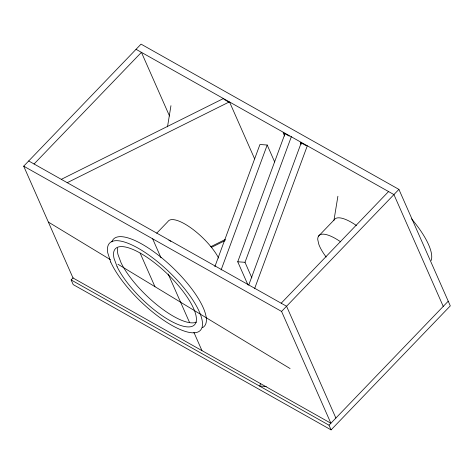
<?xml version="1.0" encoding="UTF-8"?>
<svg xmlns="http://www.w3.org/2000/svg" width="474" height="474" viewBox="0 0 474 474"><rect width="100%" height="100%" fill="white"/><g stroke="black" fill="none" stroke-linecap="round" stroke-linejoin="round"><path stroke-width="0.71" d="M167.494 126.866L170.954 105.696M333.951 220.333L337.897 196.248M214.852 266.702L259.948 144.499L267.2 145.026L274.671 161.972M221.085 270.008L267.2 145.026M247.908 284.815L237.747 261.778L285.147 133.324M251.878 277.888L245.005 262.306L291.374 136.631M248.702 285.176L301.446 142.241M254.568 288.731L307.306 145.796M260.653 383.413L259.687 386.026L266.216 386.506M23.7 166.167L281.574 311.436L330.888 423.246L73.014 277.977L23.7 166.167L141.045 44.123L398.918 189.393L450.3 305.884L331.083 429.877L73.209 284.607L71.141 279.927L73.192 277.794M34.069 163.998L141.424 52.341L169.52 116.041M156.71 233.202L167.867 221.601A35.965 11.714 43.9 0 1 191.235 228.13A35.965 11.714 43.9 0 1 218.603 258.057M318.504 236.171L334.223 219.818A35.965 11.714 43.9 0 1 356.424 225.523M281.195 303.218L388.556 191.561M281.574 311.436L398.918 189.393M331.083 429.877L329.015 425.196L448.232 301.203M61.484 179.255L223.657 98.426M67.148 182.739L229.321 101.91M210.817 246.687L225.381 239.429M211.286 247.469L225.197 240.537M237.747 261.778L245.005 262.306M136.05 49.314L393.93 194.583L443.243 306.4M223.906 99.321L229.843 102.662L254.651 158.909M289.288 136.151L283.114 132.673L284.613 136.062M306.198 145.678L300.261 142.33L301.156 144.363M28.695 160.97L286.569 306.245L335.882 418.056M71.141 279.927L329.015 425.196M48.36 222.069L110.377 259.651M117.967 264.255L290.094 368.565M152.64 238.801L161.006 257.773M168.181 274.037L189.399 322.154M193.884 332.315L201.954 350.612M140.132 253.104L154.986 286.776M168.863 240.194A35.965 11.714 43.9 0 1 170.877 241.379M196.532 322.083A54.865 17.864 43.9 0 1 158.642 306.192A54.865 17.864 43.9 0 1 121.03 262.732L117.955 254.402A54.865 17.864 43.9 0 1 117.665 248.003M111.87 241.876A62.941 20.495 43.9 0 1 172.05 266.963A62.941 20.495 43.9 0 1 202.451 327.688M326.183 257.05A35.965 11.714 43.9 0 1 318.854 244.466L317.752 239.601A35.965 11.714 43.9 0 1 340.705 241.87M411.598 218.887A62.941 20.495 43.9 0 1 431.21 260.469M117.137 266.785L114.056 258.454A54.865 17.864 43.9 0 1 166.386 272.959A54.865 17.864 43.9 0 1 186.282 326.782A54.865 17.864 43.9 0 1 117.137 266.785M110.726 262.039L107.74 252.826A62.941 20.495 43.9 0 1 170.136 272.911A62.941 20.495 43.9 0 1 189.428 332.44A62.941 20.495 43.9 0 1 110.726 262.039"/></g></svg>
